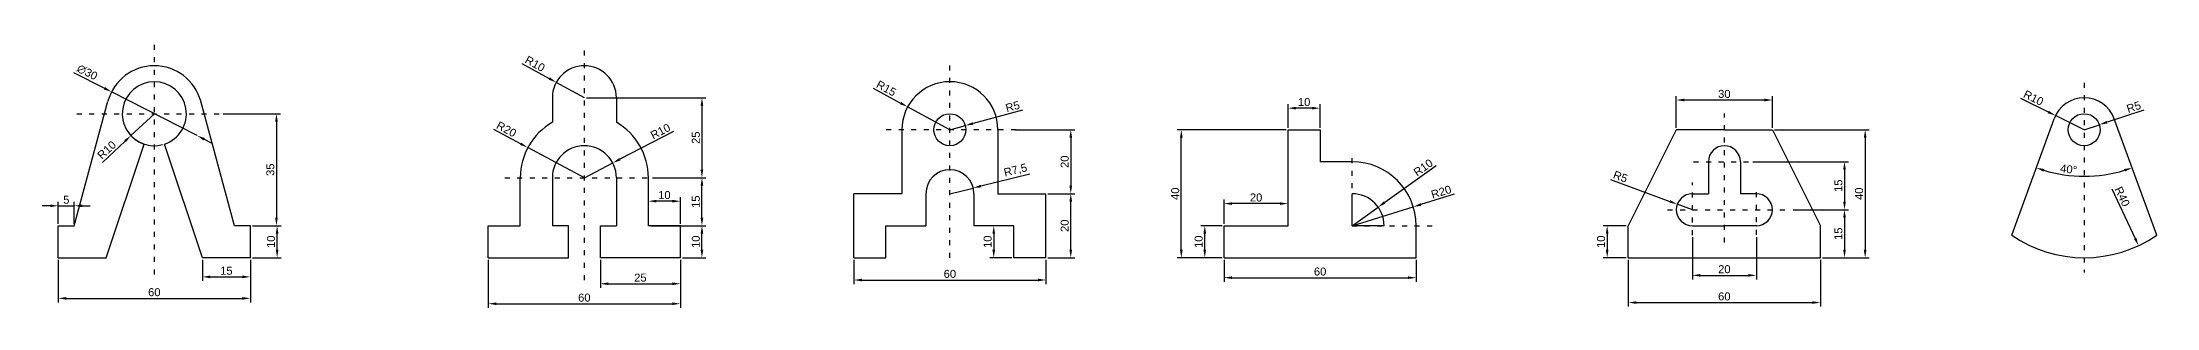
# Model space of a CAD drawing. Header units: millimetres. Extents: x 972 to 6943, y 1448 to 1632.
# Drawn here: x 2480 to 3140, y 1491 to 1574 of the extents above; entities that cross this region are included whole.
import ezdxf

# ---------------------------------------------------------------- set-up
doc = ezdxf.new("R2010")
doc.units = ezdxf.units.MM
doc.linetypes.add('ACAD_ISO03W100', pattern=[30, 12, -18])
doc.layers.add('contornos', color=7, linetype='Continuous', lineweight=30)
doc.layers.add('cotas', color=7, linetype='Continuous')
doc.layers.add('ejes', color=7, linetype='ACAD_ISO03W100')
doc.styles.get("Standard").update_dxf_attribs({"font": 'ARIAL.TTF'})
doc.dimstyles.new('ISO-25', dxfattribs={"dimtxt": 2.5, "dimasz": 2.5, "dimexe": 1.25, "dimexo": 0.625, "dimtad": 1, "dimtxsty": 'Standard', "dimcen": 2.5, "dimadec": 0, "dimazin": 0, "dimtfac": 1, "dimtmove": 0, "dimatfit": 3, "dimfxl": 1, "dimarcsym": 0})

# ---------------------------------------------------------------- blocks, each defined once
blk = doc.blocks.new('*D99')
at = {"layer": 'cotas', "color": 0, "lineweight": -2, "ltscale": 0.13}
for p, q in [((2545.6, 1516.37), (2554.58, 1516.37)), ((2553.33, 1508.87), (2553.33, 1513.87)), ((2545.6, 1506.37), (2554.58, 1506.37))]:
    blk.add_line(p, q, dxfattribs=at)
at = {"layer": 'cotas', "color": 0, "ltscale": 0.13}
for points in [[(2552.91, 1513.87), (2553.75, 1513.87), (2553.33, 1516.37)], [(2552.91, 1508.87), (2553.75, 1508.87), (2553.33, 1506.37)]]:
    blk.add_solid(points, dxfattribs=at)
at = {"layer": 'Defpoints', "color": 0, "ltscale": 0.13}
for p in [(2544.98, 1516.37), (2553.33, 1516.37), (2544.98, 1506.37)]:
    blk.add_point(p, dxfattribs=at)
at = {"layer": 'cotas', "color": 0, "ltscale": 0.13, "insert": (2551.43, 1511.37), "char_height": 2.5, "attachment_point": 5, "rotation": 90}
blk.add_mtext('10', dxfattribs=at)
blk = doc.blocks.new('*D100')
at = {"layer": 'cotas', "color": 0, "lineweight": -2, "ltscale": 0.13}
for p, q in [((2536.44, 1551.37), (2554.37, 1551.37)), ((2553.12, 1548.87), (2553.12, 1518.87)), ((2545.6, 1516.37), (2554.37, 1516.37))]:
    blk.add_line(p, q, dxfattribs=at)
at = {"layer": 'cotas', "color": 0, "ltscale": 0.13}
for points in [[(2552.71, 1548.87), (2553.54, 1548.87), (2553.12, 1551.37)], [(2552.71, 1518.87), (2553.54, 1518.87), (2553.12, 1516.37)]]:
    blk.add_solid(points, dxfattribs=at)
at = {"layer": 'Defpoints', "color": 0, "ltscale": 0.13}
for p in [(2535.82, 1551.37), (2544.98, 1516.37), (2553.12, 1516.37)]:
    blk.add_point(p, dxfattribs=at)
at = {"layer": 'cotas', "color": 0, "ltscale": 0.13, "insert": (2551.22, 1533.87), "char_height": 2.5, "attachment_point": 5, "rotation": 90}
blk.add_mtext('35', dxfattribs=at)
blk = doc.blocks.new('*D101')
at = {"layer": 'cotas', "color": 0, "lineweight": -2, "ltscale": 0.13}
for p, q in [((2489.76, 1564.27), (2499.4, 1559.34)), ((2528.33, 1544.54), (2501.62, 1558.2)), ((2530.56, 1543.4), (2532.78, 1542.27))]:
    blk.add_line(p, q, dxfattribs=at)
at = {"layer": 'cotas', "color": 0, "ltscale": 0.13}
for points in [[(2499.59, 1559.71), (2499.21, 1558.97), (2501.62, 1558.2)], [(2530.75, 1543.78), (2530.37, 1543.03), (2528.33, 1544.54)]]:
    blk.add_solid(points, dxfattribs=at)
at = {"layer": 'Defpoints', "color": 0, "ltscale": 0.13}
for p in [(2501.62, 1558.2), (2528.33, 1544.54)]:
    blk.add_point(p, dxfattribs=at)
at = {"layer": 'cotas', "color": 0, "ltscale": 0.13, "insert": (2494.02, 1564.31), "char_height": 2.5, "attachment_point": 5, "rotation": 332.911}
blk.add_mtext('∅30', dxfattribs=at)
blk = doc.blocks.new('*D102')
at = {"layer": 'cotas', "color": 0, "lineweight": -2, "ltscale": 0.13}
for p, q in [((2482.48, 1522.6), (2479.98, 1522.6)), ((2484.98, 1517), (2484.98, 1523.85)), ((2484.98, 1522.6), (2489.98, 1522.6)), ((2489.98, 1517), (2489.98, 1523.85)), ((2492.48, 1522.6), (2494.98, 1522.6))]:
    blk.add_line(p, q, dxfattribs=at)
at = {"layer": 'cotas', "color": 0, "ltscale": 0.13}
for points in [[(2482.48, 1523.01), (2482.48, 1522.18), (2484.98, 1522.6)], [(2492.48, 1523.01), (2492.48, 1522.18), (2489.98, 1522.6)]]:
    blk.add_solid(points, dxfattribs=at)
at = {"layer": 'Defpoints', "color": 0, "ltscale": 0.13}
for p in [(2489.98, 1522.6), (2484.98, 1516.37), (2489.98, 1516.37)]:
    blk.add_point(p, dxfattribs=at)
at = {"layer": 'cotas', "color": 0, "ltscale": 0.13, "insert": (2487.48, 1524.49), "char_height": 2.5, "attachment_point": 5}
blk.add_mtext('5', dxfattribs=at)
blk = doc.blocks.new('*D103')
at = {"layer": 'cotas', "color": 0, "lineweight": -2, "ltscale": 0.13}
for p, q in [((2514.98, 1551.37), (2507.68, 1544.54)), ((2498.77, 1536.18), (2505.86, 1542.83))]:
    blk.add_line(p, q, dxfattribs=at)
blk.add_arc((2514.98, 1551.37), 10, 215.98012, 284.85396, dxfattribs=at)
at = {"layer": 'cotas', "color": 0, "ltscale": 0.13}
blk.add_solid([(2505.57, 1543.13), (2506.14, 1542.52), (2507.68, 1544.54)], dxfattribs=at)
at = {"layer": 'Defpoints', "color": 0, "ltscale": 0.13}
for p in [(2514.98, 1551.37), (2507.68, 1544.54)]:
    blk.add_point(p, dxfattribs=at)
at = {"layer": 'cotas', "color": 0, "ltscale": 0.13, "insert": (2500.1, 1540.04), "char_height": 2.5, "attachment_point": 5, "rotation": 43.14209}
blk.add_mtext('R10', dxfattribs=at)
blk = doc.blocks.new('*D104')
at = {"layer": 'cotas', "color": 0, "lineweight": -2, "ltscale": 0.13}
for p, q in [((2529.98, 1505.75), (2529.98, 1499.14)), ((2532.48, 1500.39), (2542.48, 1500.39)), ((2544.98, 1505.75), (2544.98, 1499.14))]:
    blk.add_line(p, q, dxfattribs=at)
at = {"layer": 'cotas', "color": 0, "ltscale": 0.13}
for points in [[(2532.48, 1500.81), (2532.48, 1499.97), (2529.98, 1500.39)], [(2542.48, 1500.81), (2542.48, 1499.97), (2544.98, 1500.39)]]:
    blk.add_solid(points, dxfattribs=at)
at = {"layer": 'Defpoints', "color": 0, "ltscale": 0.13}
for p in [(2529.98, 1506.37), (2544.98, 1506.37), (2544.98, 1500.39)]:
    blk.add_point(p, dxfattribs=at)
at = {"layer": 'cotas', "color": 0, "ltscale": 0.13, "insert": (2537.48, 1502.29), "char_height": 2.5, "attachment_point": 5}
blk.add_mtext('15', dxfattribs=at)
blk = doc.blocks.new('*D105')
at = {"layer": 'cotas', "color": 0, "lineweight": -2, "ltscale": 0.13}
for p, q in [((2484.98, 1505.75), (2484.98, 1492.43)), ((2544.98, 1505.75), (2544.98, 1492.43)), ((2487.48, 1493.68), (2542.48, 1493.68))]:
    blk.add_line(p, q, dxfattribs=at)
at = {"layer": 'cotas', "color": 0, "ltscale": 0.13}
for points in [[(2487.48, 1494.1), (2487.48, 1493.26), (2484.98, 1493.68)], [(2542.48, 1494.1), (2542.48, 1493.26), (2544.98, 1493.68)]]:
    blk.add_solid(points, dxfattribs=at)
at = {"layer": 'Defpoints', "color": 0, "ltscale": 0.13}
for p in [(2484.98, 1506.37), (2544.98, 1506.37), (2544.98, 1493.68)]:
    blk.add_point(p, dxfattribs=at)
at = {"layer": 'cotas', "color": 0, "ltscale": 0.13, "insert": (2514.98, 1495.58), "char_height": 2.5, "attachment_point": 5}
blk.add_mtext('60', dxfattribs=at)
blk = doc.blocks.new('*D106')
at = {"layer": 'cotas', "color": 0, "lineweight": -2, "ltscale": 0.13}
for p, q in [((2679.93, 1516.37), (2687.28, 1516.37)), ((2686.03, 1508.87), (2686.03, 1513.87)), ((2679.93, 1506.37), (2687.28, 1506.37))]:
    blk.add_line(p, q, dxfattribs=at)
at = {"layer": 'cotas', "color": 0, "ltscale": 0.13}
for points in [[(2685.62, 1513.87), (2686.45, 1513.87), (2686.03, 1516.37)], [(2685.62, 1508.87), (2686.45, 1508.87), (2686.03, 1506.37)]]:
    blk.add_solid(points, dxfattribs=at)
at = {"layer": 'Defpoints', "color": 0, "ltscale": 0.13}
for p in [(2679.3, 1516.37), (2686.03, 1516.37), (2679.3, 1506.37)]:
    blk.add_point(p, dxfattribs=at)
at = {"layer": 'cotas', "color": 0, "ltscale": 0.13, "insert": (2684.13, 1511.37), "char_height": 2.5, "attachment_point": 5, "rotation": 90}
blk.add_mtext('10', dxfattribs=at)
blk = doc.blocks.new('*D107')
at = {"layer": 'cotas', "color": 0, "lineweight": -2, "ltscale": 0.13}
for p, q in [((2669.3, 1517), (2669.3, 1525.29)), ((2676.8, 1524.04), (2671.8, 1524.04)), ((2679.3, 1517), (2679.3, 1525.29))]:
    blk.add_line(p, q, dxfattribs=at)
at = {"layer": 'cotas', "color": 0, "ltscale": 0.13}
for points in [[(2671.8, 1524.46), (2671.8, 1523.62), (2669.3, 1524.04)], [(2676.8, 1524.46), (2676.8, 1523.62), (2679.3, 1524.04)]]:
    blk.add_solid(points, dxfattribs=at)
at = {"layer": 'Defpoints', "color": 0, "ltscale": 0.13}
for p in [(2669.3, 1524.04), (2669.3, 1516.37), (2679.3, 1516.37)]:
    blk.add_point(p, dxfattribs=at)
at = {"layer": 'cotas', "color": 0, "ltscale": 0.13, "insert": (2674.3, 1525.94), "char_height": 2.5, "attachment_point": 5}
blk.add_mtext('10', dxfattribs=at)
blk = doc.blocks.new('*D108')
at = {"layer": 'cotas', "color": 0, "lineweight": -2, "ltscale": 0.13}
for p, q in [((2670.55, 1531.37), (2687.28, 1531.37)), ((2686.03, 1518.87), (2686.03, 1528.87)), ((2669.93, 1516.37), (2687.28, 1516.37))]:
    blk.add_line(p, q, dxfattribs=at)
at = {"layer": 'cotas', "color": 0, "ltscale": 0.13}
for points in [[(2685.62, 1528.87), (2686.45, 1528.87), (2686.03, 1531.37)], [(2685.62, 1518.87), (2686.45, 1518.87), (2686.03, 1516.37)]]:
    blk.add_solid(points, dxfattribs=at)
at = {"layer": 'Defpoints', "color": 0, "ltscale": 0.13}
for p in [(2669.93, 1531.37), (2686.03, 1531.37), (2669.3, 1516.37)]:
    blk.add_point(p, dxfattribs=at)
at = {"layer": 'cotas', "color": 0, "ltscale": 0.13, "insert": (2684.13, 1523.87), "char_height": 2.5, "attachment_point": 5, "rotation": 90}
blk.add_mtext('15', dxfattribs=at)
blk = doc.blocks.new('*D109')
at = {"layer": 'cotas', "color": 0, "lineweight": -2, "ltscale": 0.13}
for p, q in [((2649.93, 1556.37), (2687.28, 1556.37)), ((2686.03, 1553.87), (2686.03, 1533.87)), ((2674.29, 1531.37), (2687.28, 1531.37))]:
    blk.add_line(p, q, dxfattribs=at)
at = {"layer": 'cotas', "color": 0, "ltscale": 0.13}
for points in [[(2685.62, 1553.87), (2686.45, 1553.87), (2686.03, 1556.37)], [(2685.62, 1533.87), (2686.45, 1533.87), (2686.03, 1531.37)]]:
    blk.add_solid(points, dxfattribs=at)
at = {"layer": 'Defpoints', "color": 0, "ltscale": 0.13}
for p in [(2649.3, 1556.37), (2673.66, 1531.37), (2686.03, 1531.37)]:
    blk.add_point(p, dxfattribs=at)
at = {"layer": 'cotas', "color": 0, "ltscale": 0.13, "insert": (2684.13, 1543.87), "char_height": 2.5, "attachment_point": 5, "rotation": 90}
blk.add_mtext('25', dxfattribs=at)
blk = doc.blocks.new('*D110')
at = {"layer": 'cotas', "color": 0, "lineweight": -2, "ltscale": 0.13}
for p, q in [((2629.81, 1567.03), (2638.34, 1562.37)), ((2649.3, 1556.37), (2640.53, 1561.17))]:
    blk.add_line(p, q, dxfattribs=at)
at = {"layer": 'cotas', "color": 0, "ltscale": 0.13}
blk.add_solid([(2638.54, 1562.74), (2638.14, 1562), (2640.53, 1561.17)], dxfattribs=at)
at = {"layer": 'Defpoints', "color": 0, "ltscale": 0.13}
for p in [(2640.53, 1561.17), (2649.3, 1556.37)]:
    blk.add_point(p, dxfattribs=at)
at = {"layer": 'cotas', "color": 0, "ltscale": 0.13, "insert": (2633.89, 1566.97), "char_height": 2.5, "attachment_point": 5, "rotation": 331.32884}
blk.add_mtext('R10', dxfattribs=at)
blk = doc.blocks.new('*D111')
at = {"layer": 'cotas', "color": 0, "lineweight": -2, "ltscale": 0.13}
for p, q in [((2677.13, 1545.84), (2660.39, 1537.14)), ((2649.3, 1531.37), (2658.18, 1535.98))]:
    blk.add_line(p, q, dxfattribs=at)
at = {"layer": 'cotas', "color": 0, "ltscale": 0.13}
blk.add_solid([(2660.2, 1537.51), (2660.59, 1536.77), (2658.18, 1535.98)], dxfattribs=at)
at = {"layer": 'Defpoints', "color": 0, "ltscale": 0.13}
for p in [(2658.18, 1535.98), (2649.3, 1531.37)]:
    blk.add_point(p, dxfattribs=at)
at = {"layer": 'cotas', "color": 0, "ltscale": 0.13, "insert": (2673.06, 1545.86), "char_height": 2.5, "attachment_point": 5, "rotation": 27.45784}
blk.add_mtext('R10', dxfattribs=at)
blk = doc.blocks.new('*D112')
at = {"layer": 'cotas', "color": 0, "lineweight": -2, "ltscale": 0.13}
for p, q in [((2620.87, 1546.53), (2629.45, 1541.96)), ((2649.3, 1531.37), (2631.65, 1540.78))]:
    blk.add_line(p, q, dxfattribs=at)
at = {"layer": 'cotas', "color": 0, "ltscale": 0.13}
blk.add_solid([(2629.64, 1542.32), (2629.25, 1541.59), (2631.65, 1540.78)], dxfattribs=at)
at = {"layer": 'Defpoints', "color": 0, "ltscale": 0.13}
for p in [(2631.65, 1540.78), (2649.3, 1531.37)]:
    blk.add_point(p, dxfattribs=at)
at = {"layer": 'cotas', "color": 0, "ltscale": 0.13, "insert": (2624.95, 1546.51), "char_height": 2.5, "attachment_point": 5, "rotation": 331.93932}
blk.add_mtext('R20', dxfattribs=at)
blk = doc.blocks.new('*D113')
at = {"layer": 'cotas', "color": 0, "lineweight": -2, "ltscale": 0.13}
for p, q in [((2654.3, 1505.75), (2654.3, 1496.99)), ((2679.3, 1505.75), (2679.3, 1496.99)), ((2656.8, 1498.24), (2676.8, 1498.24))]:
    blk.add_line(p, q, dxfattribs=at)
at = {"layer": 'cotas', "color": 0, "ltscale": 0.13}
for points in [[(2656.8, 1498.66), (2656.8, 1497.82), (2654.3, 1498.24)], [(2676.8, 1498.66), (2676.8, 1497.82), (2679.3, 1498.24)]]:
    blk.add_solid(points, dxfattribs=at)
at = {"layer": 'Defpoints', "color": 0, "ltscale": 0.13}
for p in [(2654.3, 1506.37), (2679.3, 1506.37), (2679.3, 1498.24)]:
    blk.add_point(p, dxfattribs=at)
at = {"layer": 'cotas', "color": 0, "ltscale": 0.13, "insert": (2666.8, 1500.14), "char_height": 2.5, "attachment_point": 5}
blk.add_mtext('25', dxfattribs=at)
blk = doc.blocks.new('*D114')
at = {"layer": 'cotas', "color": 0, "lineweight": -2, "ltscale": 0.13}
for p, q in [((2619.3, 1505.75), (2619.3, 1490.75)), ((2679.3, 1505.75), (2679.3, 1490.75)), ((2621.8, 1492), (2676.8, 1492))]:
    blk.add_line(p, q, dxfattribs=at)
at = {"layer": 'cotas', "color": 0, "ltscale": 0.13}
for points in [[(2621.8, 1492.42), (2621.8, 1491.58), (2619.3, 1492)], [(2676.8, 1492.42), (2676.8, 1491.58), (2679.3, 1492)]]:
    blk.add_solid(points, dxfattribs=at)
at = {"layer": 'Defpoints', "color": 0, "ltscale": 0.13}
for p in [(2619.3, 1506.37), (2679.3, 1506.37), (2679.3, 1492)]:
    blk.add_point(p, dxfattribs=at)
at = {"layer": 'cotas', "color": 0, "ltscale": 0.13, "insert": (2649.3, 1493.9), "char_height": 2.5, "attachment_point": 5}
blk.add_mtext('60', dxfattribs=at)
blk = doc.blocks.new('*D115')
at = {"layer": 'cotas', "color": 0, "lineweight": -2, "ltscale": 0.13}
for p, q in [((2794.11, 1526.37), (2802.5, 1526.37)), ((2801.25, 1508.87), (2801.25, 1523.87)), ((2794.11, 1506.37), (2802.5, 1506.37))]:
    blk.add_line(p, q, dxfattribs=at)
at = {"layer": 'cotas', "color": 0, "ltscale": 0.13}
for points in [[(2800.83, 1523.87), (2801.66, 1523.87), (2801.25, 1526.37)], [(2800.83, 1508.87), (2801.66, 1508.87), (2801.25, 1506.37)]]:
    blk.add_solid(points, dxfattribs=at)
at = {"layer": 'Defpoints', "color": 0, "ltscale": 0.13}
for p in [(2793.48, 1526.37), (2801.25, 1526.37), (2793.48, 1506.37)]:
    blk.add_point(p, dxfattribs=at)
at = {"layer": 'cotas', "color": 0, "ltscale": 0.13, "insert": (2799.35, 1516.37), "char_height": 2.5, "attachment_point": 5, "rotation": 90}
blk.add_mtext('20', dxfattribs=at)
blk = doc.blocks.new('*D116')
at = {"layer": 'cotas', "color": 0, "lineweight": -2, "ltscale": 0.13}
for p, q in [((2783.93, 1546.37), (2802.5, 1546.37)), ((2801.25, 1543.87), (2801.25, 1528.87)), ((2794.11, 1526.37), (2802.5, 1526.37))]:
    blk.add_line(p, q, dxfattribs=at)
at = {"layer": 'cotas', "color": 0, "ltscale": 0.13}
for points in [[(2800.83, 1543.87), (2801.66, 1543.87), (2801.25, 1546.37)], [(2800.83, 1528.87), (2801.66, 1528.87), (2801.25, 1526.37)]]:
    blk.add_solid(points, dxfattribs=at)
at = {"layer": 'Defpoints', "color": 0, "ltscale": 0.13}
for p in [(2783.3, 1546.37), (2793.48, 1526.37), (2801.25, 1526.37)]:
    blk.add_point(p, dxfattribs=at)
at = {"layer": 'cotas', "color": 0, "ltscale": 0.13, "insert": (2799.35, 1536.37), "char_height": 2.5, "attachment_point": 5, "rotation": 90}
blk.add_mtext('20', dxfattribs=at)
blk = doc.blocks.new('*D117')
at = {"layer": 'cotas', "color": 0, "lineweight": -2, "ltscale": 0.13}
for p, q in [((2739.52, 1559.34), (2748.09, 1554.7)), ((2763.48, 1546.37), (2750.29, 1553.51))]:
    blk.add_line(p, q, dxfattribs=at)
at = {"layer": 'cotas', "color": 0, "ltscale": 0.13}
blk.add_solid([(2748.29, 1555.07), (2747.89, 1554.33), (2750.29, 1553.51)], dxfattribs=at)
at = {"layer": 'Defpoints', "color": 0, "ltscale": 0.13}
for p in [(2750.29, 1553.51), (2763.48, 1546.37)]:
    blk.add_point(p, dxfattribs=at)
at = {"layer": 'cotas', "color": 0, "ltscale": 0.13, "insert": (2743.61, 1559.29), "char_height": 2.5, "attachment_point": 5, "rotation": 331.5866}
blk.add_mtext('R15', dxfattribs=at)
blk = doc.blocks.new('*D118')
at = {"layer": 'cotas', "color": 0, "lineweight": -2, "ltscale": 0.13}
for p, q in [((2786.13, 1552.49), (2770.72, 1548.33)), ((2763.48, 1546.37), (2768.31, 1547.68))]:
    blk.add_line(p, q, dxfattribs=at)
at = {"layer": 'cotas', "color": 0, "ltscale": 0.13}
blk.add_solid([(2770.61, 1548.73), (2770.83, 1547.93), (2768.31, 1547.68)], dxfattribs=at)
at = {"layer": 'Defpoints', "color": 0, "ltscale": 0.13}
for p in [(2763.48, 1546.37), (2768.31, 1547.68)]:
    blk.add_point(p, dxfattribs=at)
at = {"layer": 'cotas', "color": 0, "ltscale": 0.13, "insert": (2783.08, 1553.63), "char_height": 2.5, "attachment_point": 5, "rotation": 15.10504}
blk.add_mtext('R5', dxfattribs=at)
blk = doc.blocks.new('*D119')
at = {"layer": 'cotas', "color": 0, "lineweight": -2, "ltscale": 0.13}
for p, q in [((2788.5, 1532.52), (2773.19, 1528.76)), ((2763.48, 1526.37), (2770.77, 1528.16))]:
    blk.add_line(p, q, dxfattribs=at)
at = {"layer": 'cotas', "color": 0, "ltscale": 0.13}
blk.add_solid([(2773.09, 1529.16), (2773.29, 1528.35), (2770.77, 1528.16)], dxfattribs=at)
at = {"layer": 'Defpoints', "color": 0, "ltscale": 0.13}
for p in [(2763.48, 1526.37), (2770.77, 1528.16)]:
    blk.add_point(p, dxfattribs=at)
at = {"layer": 'cotas', "color": 0, "ltscale": 0.13, "insert": (2784.01, 1533.6), "char_height": 2.5, "attachment_point": 5, "rotation": 13.79628}
blk.add_mtext('R7,5', dxfattribs=at)
blk = doc.blocks.new('*D120')
at = {"layer": 'cotas', "color": 0, "lineweight": -2, "ltscale": 0.13}
for p, q in [((2782.86, 1516.37), (2775.93, 1516.37)), ((2777.18, 1513.87), (2777.18, 1508.87)), ((2782.86, 1506.37), (2775.93, 1506.37))]:
    blk.add_line(p, q, dxfattribs=at)
at = {"layer": 'cotas', "color": 0, "ltscale": 0.13}
for points in [[(2776.77, 1513.87), (2777.6, 1513.87), (2777.18, 1516.37)], [(2776.77, 1508.87), (2777.6, 1508.87), (2777.18, 1506.37)]]:
    blk.add_solid(points, dxfattribs=at)
at = {"layer": 'Defpoints', "color": 0, "ltscale": 0.13}
for p in [(2783.48, 1516.37), (2777.18, 1506.37), (2783.48, 1506.37)]:
    blk.add_point(p, dxfattribs=at)
at = {"layer": 'cotas', "color": 0, "ltscale": 0.13, "insert": (2775.28, 1511.37), "char_height": 2.5, "attachment_point": 5, "rotation": 90}
blk.add_mtext('10', dxfattribs=at)
blk = doc.blocks.new('*D121')
at = {"layer": 'cotas', "color": 0, "lineweight": -2, "ltscale": 0.13}
for p, q in [((2733.48, 1505.75), (2733.48, 1498.16)), ((2735.98, 1499.41), (2790.98, 1499.41)), ((2793.48, 1505.75), (2793.48, 1498.16))]:
    blk.add_line(p, q, dxfattribs=at)
at = {"layer": 'cotas', "color": 0, "ltscale": 0.13}
for points in [[(2735.98, 1499.83), (2735.98, 1498.99), (2733.48, 1499.41)], [(2790.98, 1499.83), (2790.98, 1498.99), (2793.48, 1499.41)]]:
    blk.add_solid(points, dxfattribs=at)
at = {"layer": 'Defpoints', "color": 0, "ltscale": 0.13}
for p in [(2733.48, 1506.37), (2793.48, 1506.37), (2793.48, 1499.41)]:
    blk.add_point(p, dxfattribs=at)
at = {"layer": 'cotas', "color": 0, "ltscale": 0.13, "insert": (2763.48, 1501.31), "char_height": 2.5, "attachment_point": 5}
blk.add_mtext('60', dxfattribs=at)
blk = doc.blocks.new('*D122')
at = {"layer": 'cotas', "color": 0, "lineweight": -2, "ltscale": 0.13}
for p, q in [((2920.96, 1526.19), (2910.63, 1523)), ((2889.13, 1516.37), (2908.24, 1522.27))]:
    blk.add_line(p, q, dxfattribs=at)
at = {"layer": 'cotas', "color": 0, "ltscale": 0.13}
blk.add_solid([(2910.5, 1523.4), (2910.75, 1522.61), (2908.24, 1522.27)], dxfattribs=at)
at = {"layer": 'Defpoints', "color": 0, "ltscale": 0.13}
for p in [(2908.24, 1522.27), (2889.13, 1516.37)]:
    blk.add_point(p, dxfattribs=at)
at = {"layer": 'cotas', "color": 0, "ltscale": 0.13, "insert": (2916.95, 1526.94), "char_height": 2.5, "attachment_point": 5, "rotation": 17.14175}
blk.add_mtext('R20', dxfattribs=at)
blk = doc.blocks.new('*D123')
at = {"layer": 'cotas', "color": 0, "lineweight": -2, "ltscale": 0.13}
for p, q in [((2915.37, 1535.1), (2899.3, 1523.63)), ((2889.13, 1516.37), (2897.27, 1522.18))]:
    blk.add_line(p, q, dxfattribs=at)
at = {"layer": 'cotas', "color": 0, "ltscale": 0.13}
blk.add_solid([(2899.06, 1523.97), (2899.54, 1523.29), (2897.27, 1522.18)], dxfattribs=at)
at = {"layer": 'Defpoints', "color": 0, "ltscale": 0.13}
for p in [(2897.27, 1522.18), (2889.13, 1516.37)]:
    blk.add_point(p, dxfattribs=at)
at = {"layer": 'cotas', "color": 0, "ltscale": 0.13, "insert": (2911.33, 1534.55), "char_height": 2.5, "attachment_point": 5, "rotation": 35.51009}
blk.add_mtext('R10', dxfattribs=at)
blk = doc.blocks.new('*D124')
at = {"layer": 'cotas', "color": 0, "lineweight": -2, "ltscale": 0.13}
for p, q in [((2869.13, 1547), (2869.13, 1554.36)), ((2876.63, 1553.11), (2871.63, 1553.11)), ((2879.13, 1547), (2879.13, 1554.36))]:
    blk.add_line(p, q, dxfattribs=at)
at = {"layer": 'cotas', "color": 0, "ltscale": 0.13}
for points in [[(2871.63, 1553.52), (2871.63, 1552.69), (2869.13, 1553.11)], [(2876.63, 1553.52), (2876.63, 1552.69), (2879.13, 1553.11)]]:
    blk.add_solid(points, dxfattribs=at)
at = {"layer": 'Defpoints', "color": 0, "ltscale": 0.13}
for p in [(2869.13, 1553.11), (2869.13, 1546.37), (2879.13, 1546.37)]:
    blk.add_point(p, dxfattribs=at)
at = {"layer": 'cotas', "color": 0, "ltscale": 0.13, "insert": (2874.13, 1555.01), "char_height": 2.5, "attachment_point": 5}
blk.add_mtext('10', dxfattribs=at)
blk = doc.blocks.new('*D125')
at = {"layer": 'cotas', "color": 0, "lineweight": -2, "ltscale": 0.13}
for p, q in [((2849.13, 1517), (2849.13, 1524.53)), ((2866.63, 1523.28), (2851.63, 1523.28)), ((2869.13, 1517), (2869.13, 1524.53))]:
    blk.add_line(p, q, dxfattribs=at)
at = {"layer": 'cotas', "color": 0, "ltscale": 0.13}
for points in [[(2851.63, 1523.7), (2851.63, 1522.87), (2849.13, 1523.28)], [(2866.63, 1523.7), (2866.63, 1522.87), (2869.13, 1523.28)]]:
    blk.add_solid(points, dxfattribs=at)
at = {"layer": 'Defpoints', "color": 0, "ltscale": 0.13}
for p in [(2849.13, 1523.28), (2849.13, 1516.37), (2869.13, 1516.37)]:
    blk.add_point(p, dxfattribs=at)
at = {"layer": 'cotas', "color": 0, "ltscale": 0.13, "insert": (2859.13, 1525.18), "char_height": 2.5, "attachment_point": 5}
blk.add_mtext('20', dxfattribs=at)
blk = doc.blocks.new('*D126')
at = {"layer": 'cotas', "color": 0, "lineweight": -2, "ltscale": 0.13}
for p, q in [((2848.5, 1516.37), (2841.85, 1516.37)), ((2843.1, 1508.87), (2843.1, 1513.87)), ((2848.5, 1506.37), (2841.85, 1506.37))]:
    blk.add_line(p, q, dxfattribs=at)
at = {"layer": 'cotas', "color": 0, "ltscale": 0.13}
for points in [[(2842.68, 1513.87), (2843.52, 1513.87), (2843.1, 1516.37)], [(2842.68, 1508.87), (2843.52, 1508.87), (2843.1, 1506.37)]]:
    blk.add_solid(points, dxfattribs=at)
at = {"layer": 'Defpoints', "color": 0, "ltscale": 0.13}
for p in [(2843.1, 1516.37), (2849.13, 1516.37), (2849.13, 1506.37)]:
    blk.add_point(p, dxfattribs=at)
at = {"layer": 'cotas', "color": 0, "ltscale": 0.13, "insert": (2841.2, 1511.37), "char_height": 2.5, "attachment_point": 5, "rotation": 90}
blk.add_mtext('10', dxfattribs=at)
blk = doc.blocks.new('*D127')
at = {"layer": 'cotas', "color": 0, "lineweight": -2, "ltscale": 0.13}
for p, q in [((2868.5, 1546.37), (2834.52, 1546.37)), ((2835.77, 1508.87), (2835.77, 1543.87)), ((2848.5, 1506.37), (2834.52, 1506.37))]:
    blk.add_line(p, q, dxfattribs=at)
at = {"layer": 'cotas', "color": 0, "ltscale": 0.13}
for points in [[(2835.35, 1543.87), (2836.19, 1543.87), (2835.77, 1546.37)], [(2835.35, 1508.87), (2836.19, 1508.87), (2835.77, 1506.37)]]:
    blk.add_solid(points, dxfattribs=at)
at = {"layer": 'Defpoints', "color": 0, "ltscale": 0.13}
for p in [(2835.77, 1546.37), (2869.13, 1546.37), (2849.13, 1506.37)]:
    blk.add_point(p, dxfattribs=at)
at = {"layer": 'cotas', "color": 0, "ltscale": 0.13, "insert": (2833.87, 1526.37), "char_height": 2.5, "attachment_point": 5, "rotation": 90}
blk.add_mtext('40', dxfattribs=at)
blk = doc.blocks.new('*D128')
at = {"layer": 'cotas', "color": 0, "lineweight": -2, "ltscale": 0.13}
for p, q in [((2849.13, 1505.75), (2849.13, 1498.89)), ((2851.63, 1500.14), (2906.63, 1500.14)), ((2909.13, 1505.75), (2909.13, 1498.89))]:
    blk.add_line(p, q, dxfattribs=at)
at = {"layer": 'cotas', "color": 0, "ltscale": 0.13}
for points in [[(2851.63, 1500.56), (2851.63, 1499.72), (2849.13, 1500.14)], [(2906.63, 1500.56), (2906.63, 1499.72), (2909.13, 1500.14)]]:
    blk.add_solid(points, dxfattribs=at)
at = {"layer": 'Defpoints', "color": 0, "ltscale": 0.13}
for p in [(2849.13, 1506.37), (2909.13, 1506.37), (2909.13, 1500.14)]:
    blk.add_point(p, dxfattribs=at)
at = {"layer": 'cotas', "color": 0, "ltscale": 0.13, "insert": (2879.13, 1502.04), "char_height": 2.5, "attachment_point": 5}
blk.add_mtext('60', dxfattribs=at)
blk = doc.blocks.new('*D129')
at = {"layer": 'cotas', "color": 0, "lineweight": -2, "ltscale": 0.13}
for p, q in [((2974.77, 1516.37), (2967.54, 1516.37)), ((2968.79, 1513.87), (2968.79, 1508.87)), ((2974.77, 1506.37), (2967.54, 1506.37))]:
    blk.add_line(p, q, dxfattribs=at)
at = {"layer": 'cotas', "color": 0, "ltscale": 0.13}
for points in [[(2968.38, 1513.87), (2969.21, 1513.87), (2968.79, 1516.37)], [(2968.38, 1508.87), (2969.21, 1508.87), (2968.79, 1506.37)]]:
    blk.add_solid(points, dxfattribs=at)
at = {"layer": 'Defpoints', "color": 0, "ltscale": 0.13}
for p in [(2975.4, 1516.37), (2968.79, 1506.37), (2975.4, 1506.37)]:
    blk.add_point(p, dxfattribs=at)
at = {"layer": 'cotas', "color": 0, "ltscale": 0.13, "insert": (2966.89, 1511.37), "char_height": 2.5, "attachment_point": 5, "rotation": 90}
blk.add_mtext('10', dxfattribs=at)
blk = doc.blocks.new('*D130')
at = {"layer": 'cotas', "color": 0, "lineweight": -2, "ltscale": 0.13}
for p, q in [((2975.4, 1505.75), (2975.4, 1491.12)), ((3035.4, 1505.75), (3035.4, 1491.12)), ((2977.9, 1492.37), (3032.9, 1492.37))]:
    blk.add_line(p, q, dxfattribs=at)
at = {"layer": 'cotas', "color": 0, "ltscale": 0.13}
for points in [[(2977.9, 1492.78), (2977.9, 1491.95), (2975.4, 1492.37)], [(3032.9, 1492.78), (3032.9, 1491.95), (3035.4, 1492.37)]]:
    blk.add_solid(points, dxfattribs=at)
at = {"layer": 'Defpoints', "color": 0, "ltscale": 0.13}
for p in [(2975.4, 1506.37), (3035.4, 1506.37), (3035.4, 1492.37)]:
    blk.add_point(p, dxfattribs=at)
at = {"layer": 'cotas', "color": 0, "ltscale": 0.13, "insert": (3005.4, 1494.27), "char_height": 2.5, "attachment_point": 5}
blk.add_mtext('60', dxfattribs=at)
blk = doc.blocks.new('*D131')
at = {"layer": 'cotas', "color": 0, "lineweight": -2, "ltscale": 0.13}
for p, q in [((2990.4, 1547), (2990.4, 1556.9)), ((3017.9, 1555.65), (2992.9, 1555.65)), ((3020.4, 1547), (3020.4, 1556.9))]:
    blk.add_line(p, q, dxfattribs=at)
at = {"layer": 'cotas', "color": 0, "ltscale": 0.13}
for points in [[(2992.9, 1556.07), (2992.9, 1555.23), (2990.4, 1555.65)], [(3017.9, 1556.07), (3017.9, 1555.23), (3020.4, 1555.65)]]:
    blk.add_solid(points, dxfattribs=at)
at = {"layer": 'Defpoints', "color": 0, "ltscale": 0.13}
for p in [(2990.4, 1555.65), (2990.4, 1546.37), (3020.4, 1546.37)]:
    blk.add_point(p, dxfattribs=at)
at = {"layer": 'cotas', "color": 0, "ltscale": 0.13, "insert": (3005.4, 1557.55), "char_height": 2.5, "attachment_point": 5}
blk.add_mtext('30', dxfattribs=at)
blk = doc.blocks.new('*D132')
at = {"layer": 'cotas', "color": 0, "lineweight": -2, "ltscale": 0.13}
for p, q in [((3026.92, 1521.37), (3044.18, 1521.37)), ((3042.93, 1518.87), (3042.93, 1508.87)), ((3036.02, 1506.37), (3044.18, 1506.37))]:
    blk.add_line(p, q, dxfattribs=at)
at = {"layer": 'cotas', "color": 0, "ltscale": 0.13}
for points in [[(3042.52, 1518.87), (3043.35, 1518.87), (3042.93, 1521.37)], [(3042.52, 1508.87), (3043.35, 1508.87), (3042.93, 1506.37)]]:
    blk.add_solid(points, dxfattribs=at)
at = {"layer": 'Defpoints', "color": 0, "ltscale": 0.13}
for p in [(3026.29, 1521.37), (3035.4, 1506.37), (3042.93, 1506.37)]:
    blk.add_point(p, dxfattribs=at)
at = {"layer": 'cotas', "color": 0, "ltscale": 0.13, "insert": (3041.03, 1513.87), "char_height": 2.5, "attachment_point": 5, "rotation": 90}
blk.add_mtext('15', dxfattribs=at)
blk = doc.blocks.new('*D133')
at = {"layer": 'cotas', "color": 0, "lineweight": -2, "ltscale": 0.13}
for p, q in [((3014.26, 1536.37), (3044.18, 1536.37)), ((3042.93, 1533.87), (3042.93, 1523.87)), ((3027.54, 1521.37), (3044.18, 1521.37))]:
    blk.add_line(p, q, dxfattribs=at)
at = {"layer": 'cotas', "color": 0, "ltscale": 0.13}
for points in [[(3042.52, 1533.87), (3043.35, 1533.87), (3042.93, 1536.37)], [(3042.52, 1523.87), (3043.35, 1523.87), (3042.93, 1521.37)]]:
    blk.add_solid(points, dxfattribs=at)
at = {"layer": 'Defpoints', "color": 0, "ltscale": 0.13}
for p in [(3013.63, 1536.37), (3026.92, 1521.37), (3042.93, 1521.37)]:
    blk.add_point(p, dxfattribs=at)
at = {"layer": 'cotas', "color": 0, "ltscale": 0.13, "insert": (3041.03, 1528.87), "char_height": 2.5, "attachment_point": 5, "rotation": 90}
blk.add_mtext('15', dxfattribs=at)
blk = doc.blocks.new('*D134')
at = {"layer": 'cotas', "color": 0, "lineweight": -2, "ltscale": 0.13}
for p, q in [((3021.02, 1546.37), (3050.63, 1546.37)), ((3049.38, 1543.87), (3049.38, 1508.87)), ((3036.02, 1506.37), (3050.63, 1506.37))]:
    blk.add_line(p, q, dxfattribs=at)
at = {"layer": 'cotas', "color": 0, "ltscale": 0.13}
for points in [[(3048.96, 1543.87), (3049.8, 1543.87), (3049.38, 1546.37)], [(3048.96, 1508.87), (3049.8, 1508.87), (3049.38, 1506.37)]]:
    blk.add_solid(points, dxfattribs=at)
at = {"layer": 'Defpoints', "color": 0, "ltscale": 0.13}
for p in [(3020.4, 1546.37), (3035.4, 1506.37), (3049.38, 1506.37)]:
    blk.add_point(p, dxfattribs=at)
at = {"layer": 'cotas', "color": 0, "ltscale": 0.13, "insert": (3047.48, 1526.37), "char_height": 2.5, "attachment_point": 5, "rotation": 90}
blk.add_mtext('40', dxfattribs=at)
blk = doc.blocks.new('*D135')
at = {"layer": 'cotas', "color": 0, "lineweight": -2, "ltscale": 0.13}
for p, q in [((2969.8, 1530.83), (2988.36, 1523.97)), ((2995.4, 1521.37), (2990.71, 1523.11))]:
    blk.add_line(p, q, dxfattribs=at)
at = {"layer": 'cotas', "color": 0, "ltscale": 0.13}
blk.add_solid([(2988.51, 1524.36), (2988.22, 1523.58), (2990.71, 1523.11)], dxfattribs=at)
at = {"layer": 'Defpoints', "color": 0, "ltscale": 0.13}
for p in [(2990.71, 1523.11), (2995.4, 1521.37)]:
    blk.add_point(p, dxfattribs=at)
at = {"layer": 'cotas', "color": 0, "ltscale": 0.13, "insert": (2972.94, 1531.69), "char_height": 2.5, "attachment_point": 5, "rotation": 339.73424}
blk.add_mtext('R5', dxfattribs=at)
blk = doc.blocks.new('*D136')
at = {"layer": 'cotas', "color": 0, "lineweight": -2, "ltscale": 0.13}
for p, q in [((2995.4, 1512.84), (2995.4, 1499.62)), ((3015.4, 1512.84), (3015.4, 1499.62)), ((2997.9, 1500.87), (3012.9, 1500.87))]:
    blk.add_line(p, q, dxfattribs=at)
at = {"layer": 'cotas', "color": 0, "ltscale": 0.13}
for points in [[(2997.9, 1501.29), (2997.9, 1500.45), (2995.4, 1500.87)], [(3012.9, 1501.29), (3012.9, 1500.45), (3015.4, 1500.87)]]:
    blk.add_solid(points, dxfattribs=at)
at = {"layer": 'Defpoints', "color": 0, "ltscale": 0.13}
for p in [(2995.4, 1513.46), (3015.4, 1513.46), (3015.4, 1500.87)]:
    blk.add_point(p, dxfattribs=at)
at = {"layer": 'cotas', "color": 0, "ltscale": 0.13, "insert": (3005.4, 1502.77), "char_height": 2.5, "attachment_point": 5}
blk.add_mtext('20', dxfattribs=at)
blk = doc.blocks.new('*D137')
at = {"layer": 'cotas', "color": 0, "lineweight": -2, "ltscale": 0.13}
for p, q in [((3097.89, 1556.21), (3106.6, 1551.91)), ((3117.81, 1546.37), (3108.84, 1550.8))]:
    blk.add_line(p, q, dxfattribs=at)
at = {"layer": 'cotas', "color": 0, "ltscale": 0.13}
blk.add_solid([(3106.79, 1552.28), (3106.42, 1551.53), (3108.84, 1550.8)], dxfattribs=at)
at = {"layer": 'Defpoints', "color": 0, "ltscale": 0.13}
for p in [(3108.84, 1550.8), (3117.81, 1546.37)]:
    blk.add_point(p, dxfattribs=at)
at = {"layer": 'cotas', "color": 0, "ltscale": 0.13, "insert": (3101.97, 1556.32), "char_height": 2.5, "attachment_point": 5, "rotation": 333.72276}
blk.add_mtext('R10', dxfattribs=at)
blk = doc.blocks.new('*D138')
at = {"layer": 'cotas', "color": 0, "lineweight": -2, "ltscale": 0.13}
for p, q in [((3136.39, 1552.51), (3124.93, 1548.73)), ((3117.81, 1546.37), (3122.56, 1547.94))]:
    blk.add_line(p, q, dxfattribs=at)
at = {"layer": 'cotas', "color": 0, "ltscale": 0.13}
blk.add_solid([(3124.8, 1549.12), (3125.06, 1548.33), (3122.56, 1547.94)], dxfattribs=at)
at = {"layer": 'Defpoints', "color": 0, "ltscale": 0.13}
for p in [(3117.81, 1546.37), (3122.56, 1547.94)]:
    blk.add_point(p, dxfattribs=at)
at = {"layer": 'cotas', "color": 0, "ltscale": 0.13, "insert": (3133.28, 1553.48), "char_height": 2.5, "attachment_point": 5, "rotation": 18.27872}
blk.add_mtext('R5', dxfattribs=at)
blk = doc.blocks.new('*D139')
at = {"layer": 'cotas', "color": 0, "lineweight": -2, "ltscale": 0.13}
blk.add_line((3126.45, 1527.94), (3133.72, 1512.42), dxfattribs=at)
at = {"layer": 'cotas', "color": 0, "ltscale": 0.13}
blk.add_solid([(3134.1, 1512.59), (3133.35, 1512.24), (3134.78, 1510.15)], dxfattribs=at)
at = {"layer": 'Defpoints', "color": 0, "ltscale": 0.13}
for p in [(3117.81, 1546.37), (3134.78, 1510.15)]:
    blk.add_point(p, dxfattribs=at)
at = {"layer": 'cotas', "color": 0, "ltscale": 0.13, "insert": (3129.7, 1525.48), "char_height": 2.5, "attachment_point": 5, "rotation": 295.10632}
blk.add_mtext('R40', dxfattribs=at)
blk = doc.blocks.new('*D140')
at = {"layer": 'cotas', "color": 0, "lineweight": -2, "ltscale": 0.13}
blk.add_arc((3117.81, 1575.61), 43.77, 253.27314, 286.72686, dxfattribs=at)
at = {"layer": 'cotas', "color": 0, "ltscale": 0.13}
for points in [[(3105.08, 1533.3), (3105.35, 1534.09), (3102.84, 1534.48)], [(3130.28, 1534.09), (3130.54, 1533.3), (3132.78, 1534.48)]]:
    blk.add_solid(points, dxfattribs=at)
at = {"layer": 'Defpoints', "color": 0, "ltscale": 0.13}
for p in [(3108.41, 1549.79), (3127.21, 1549.79), (3122.89, 1532.14), (3095.17, 1513.4), (3140.45, 1513.4)]:
    blk.add_point(p, dxfattribs=at)
at = {"layer": 'cotas', "color": 0, "ltscale": 0.13, "insert": (3112.95, 1534.03), "char_height": 2.5, "attachment_point": 5, "rotation": 353.33333}
blk.add_mtext('40°', dxfattribs=at)

msp = doc.modelspace()

# ---------------------------------------------------------------- linework, layer by layer
at = {"layer": 'contornos'}
for p, q in [((2489.978, 1516.373), (2500.498, 1555.288)), ((2539.978, 1516.373), (2529.459, 1555.288)), ((2639.303, 1556.373), (2639.303, 1548.694)), ((2659.303, 1556.373), (2659.303, 1548.694)), ((2748.482, 1546.373), (2748.482, 1526.373)), ((2778.482, 1546.373), (2778.482, 1526.373)), ((2869.127, 1516.373), (2869.127, 1546.373)), ((2869.127, 1546.373), (2879.127, 1546.373)), ((2879.127, 1546.373), (2879.127, 1536.373)), ((2990.399, 1546.373), (2975.399, 1516.373)), ((3005.399, 1546.373), (2990.399, 1546.373)), ((3005.399, 1546.373), (3020.399, 1546.373)), ((3020.399, 1546.373), (3035.399, 1516.373)), ((3095.168, 1513.399), (3108.414, 1549.793)), ((3140.454, 1513.399), (3127.208, 1549.793)), ((2499.978, 1506.373), (2511.816, 1541.886)), ((2529.978, 1506.373), (2518.141, 1541.886)), ((2889.127, 1536.373), (2879.127, 1536.373)), ((3000.399, 1536.373), (3000.399, 1526.373)), ((3010.399, 1536.373), (3010.399, 1526.373)), ((2629.303, 1516.373), (2629.303, 1531.373)), ((2639.303, 1531.373), (2639.303, 1516.373)), ((2659.303, 1531.373), (2659.303, 1516.373)), ((2669.303, 1516.373), (2669.303, 1531.373)), ((2733.482, 1506.373), (2733.482, 1526.373)), ((2748.482, 1526.373), (2733.482, 1526.373)), ((2755.982, 1526.373), (2755.982, 1516.373)), ((2770.982, 1526.373), (2770.982, 1516.373)), ((2778.482, 1526.373), (2793.482, 1526.373)), ((2778.482, 1526.373), (2793.482, 1526.373)), ((2793.482, 1506.373), (2793.482, 1526.373)), ((2889.127, 1516.373), (2889.127, 1526.373)), ((2995.399, 1526.373), (3000.399, 1526.373)), ((3015.399, 1526.373), (3010.399, 1526.373)), ((2484.978, 1506.373), (2484.978, 1516.373)), ((2484.978, 1516.373), (2489.978, 1516.373)), ((2544.978, 1516.373), (2539.978, 1516.373)), ((2544.978, 1506.373), (2544.978, 1516.373)), ((2619.303, 1506.373), (2619.303, 1516.373)), ((2619.303, 1516.373), (2629.303, 1516.373)), ((2644.303, 1516.373), (2639.303, 1516.373)), ((2644.303, 1506.373), (2644.303, 1516.373)), ((2654.303, 1506.373), (2654.303, 1516.373)), ((2654.303, 1516.373), (2659.303, 1516.373)), ((2679.303, 1516.373), (2669.303, 1516.373)), ((2679.303, 1506.373), (2679.303, 1516.373)), ((2743.482, 1506.373), (2743.482, 1516.373)), ((2743.482, 1516.373), (2755.982, 1516.373)), ((2783.482, 1516.373), (2770.982, 1516.373)), ((2783.482, 1506.373), (2783.482, 1516.373)), ((2849.127, 1506.373), (2849.127, 1516.373)), ((2849.127, 1516.373), (2869.127, 1516.373)), ((2899.127, 1516.373), (2889.127, 1516.373)), ((2909.127, 1506.373), (2909.127, 1516.373)), ((2975.399, 1506.373), (2975.399, 1516.373)), ((2995.399, 1516.373), (3005.399, 1516.373)), ((3015.399, 1516.373), (3005.399, 1516.373)), ((3035.399, 1506.373), (3035.399, 1516.373)), ((2484.978, 1506.373), (2499.978, 1506.373)), ((2544.978, 1506.373), (2529.978, 1506.373)), ((2619.303, 1506.373), (2644.303, 1506.373)), ((2619.303, 1506.373), (2644.303, 1506.373)), ((2679.303, 1506.373), (2654.303, 1506.373)), ((2679.303, 1506.373), (2654.303, 1506.373)), ((2733.482, 1506.373), (2743.482, 1506.373)), ((2733.482, 1506.373), (2743.482, 1506.373)), ((2793.482, 1506.373), (2783.482, 1506.373)), ((2793.482, 1506.373), (2783.482, 1506.373)), ((2849.127, 1506.373), (2909.127, 1506.373)), ((2975.399, 1506.373), (3035.399, 1506.373))]:
    msp.add_line(p, q, dxfattribs=at)
for centre in [(2763.482, 1546.373), (3117.811, 1546.373)]:
    msp.add_circle(centre, 5, dxfattribs=at)
for centre, radius, start, end in [((2514.978, 1551.373), 15, 90, 164.872768), ((2514.978, 1551.373), 15, 15.127232, 90), ((2649.303, 1556.373), 10, 90, 180), ((2649.303, 1556.373), 10, 0, 90), ((2514.978, 1551.373), 10, 90, 251.565051), ((2514.978, 1551.373), 10, 288.434949, 90), ((2763.482, 1546.373), 15, 90, 180), ((2763.482, 1546.373), 15, 0, 90), ((3117.811, 1546.373), 10, 20, 160), ((2649.303, 1531.373), 20, 120, 180), ((2649.303, 1531.373), 20, 0, 60), ((2649.303, 1531.373), 10, 90, 180), ((2649.303, 1531.373), 10, 0, 90), ((3005.399, 1536.373), 5, 90, 180), ((3005.399, 1536.373), 5, 0, 90), ((2763.482, 1526.373), 7.5, 0, 180), ((2889.127, 1516.373), 20, 0, 90), ((2889.127, 1516.373), 10, 0, 90), ((2995.399, 1521.373), 5, 90, 270), ((3015.399, 1521.373), 5, 270, 90), ((3117.811, 1546.373), 40, 235.522488, 304.477512)]:
    msp.add_arc(centre, radius, start, end, dxfattribs=at)
at = {"layer": 'ejes', "ltscale": 0.13}
for p, q in [((2514.978, 1501.172), (2514.978, 1573.696)), ((2649.303, 1499.344), (2649.303, 1572.744)), ((2763.482, 1506.373), (2763.482, 1567.808)), ((3117.811, 1561.043), (3117.811, 1501.804)), ((2490.745, 1551.373), (2535.817, 1551.373)), ((2784.178, 1546.373), (2743.192, 1546.373)), ((3005.399, 1511.15), (3005.399, 1551.443)), ((2889.127, 1516.373), (2889.127, 1539.719)), ((2995.797, 1536.373), (3013.634, 1536.373)), ((2624.452, 1531.373), (2673.664, 1531.373)), ((2995.399, 1513.46), (2995.399, 1529.866)), ((3015.399, 1513.549), (3015.399, 1528.777)), ((2987.679, 1521.373), (3026.295, 1521.373)), ((2889.127, 1516.373), (2916.202, 1516.373))]:
    msp.add_line(p, q, dxfattribs=at)

# ---------------------------------------------------------------- dimensions: what is measured, and where the dimension line sits
at = {"layer": 'cotas', "ltscale": 0.13}
dim = msp.add_diameter_dim_2p(p1=(2528.333, 1544.543), p2=(2501.624, 1558.204), dimstyle='ISO-25', dxfattribs=at)
dim.commit()
dim.dimension.update_dxf_attribs({"geometry": '*D101', "text_midpoint": (2493.122, 1562.553), "dimtype": 163})
for center, mpoint, picture, middle in [((2649.303, 1556.373), (2640.529, 1561.171), '*D110', (2633.889, 1566.969)), ((2763.482, 1546.373), (2750.289, 1553.511), '*D117', (2743.611, 1559.285)), ((3117.811, 1546.373), (3108.845, 1550.8), '*D137', (3101.968, 1556.316)), ((2514.978, 1551.373), (2507.682, 1544.535), '*D103', (2500.101, 1540.036)), ((2649.303, 1531.373), (2631.654, 1540.781), '*D112', (2624.952, 1546.508))]:
    dim = msp.add_radius_dim(center=center, mpoint=mpoint, dimstyle='ISO-25', dxfattribs=at)
    dim.commit()
    dim.dimension.update_dxf_attribs({"geometry": picture, "text_midpoint": middle})
for base, p1, p2, picture, middle in [((2990.399, 1555.649), (3020.399, 1546.373), (2990.399, 1546.373), '*D131', (3005.399, 1557.552)), ((2869.127, 1553.107), (2879.127, 1546.373), (2869.127, 1546.373), '*D124', (2874.127, 1555.009)), ((2489.978, 1522.598), (2484.978, 1516.373), (2489.978, 1516.373), '*D102', (2487.478, 1524.494)), ((2669.303, 1524.039), (2679.303, 1516.373), (2669.303, 1516.373), '*D107', (2674.303, 1525.941)), ((2849.127, 1523.282), (2869.127, 1516.373), (2849.127, 1516.373), '*D125', (2859.127, 1525.183)), ((3015.399, 1500.868), (2995.399, 1513.46), (3015.399, 1513.46), '*D136', (3005.399, 1502.77)), ((2544.978, 1493.68), (2484.978, 1506.373), (2544.978, 1506.373), '*D105', (2514.978, 1495.582)), ((2544.978, 1500.391), (2529.978, 1506.373), (2544.978, 1506.373), '*D104', (2537.478, 1502.292)), ((2679.303, 1492), (2619.303, 1506.373), (2679.303, 1506.373), '*D114', (2649.303, 1493.902)), ((2679.303, 1498.24), (2654.303, 1506.373), (2679.303, 1506.373), '*D113', (2666.803, 1500.142)), ((2793.482, 1499.411), (2733.482, 1506.373), (2793.482, 1506.373), '*D121', (2763.482, 1501.313)), ((2909.127, 1500.139), (2849.127, 1506.373), (2909.127, 1506.373), '*D128', (2879.127, 1502.041)), ((3035.399, 1492.368), (2975.399, 1506.373), (3035.399, 1506.373), '*D130', (3005.399, 1494.269))]:
    dim = msp.add_linear_dim(base=base, p1=p1, p2=p2, dimstyle='ISO-25', dxfattribs=at)
    dim.commit()
    dim.dimension.update_dxf_attribs({"geometry": picture, "text_midpoint": middle})
for base, p1, p2, picture, middle in [((2686.034, 1531.373), (2649.303, 1556.373), (2673.664, 1531.373), '*D109', (2684.132, 1543.873)), ((2553.122, 1516.373), (2535.817, 1551.373), (2544.978, 1516.373), '*D100', (2551.22, 1533.873)), ((2801.247, 1526.373), (2783.302, 1546.373), (2793.482, 1526.373), '*D116', (2799.346, 1536.373)), ((2835.77, 1546.373), (2849.127, 1506.373), (2869.127, 1546.373), '*D127', (2833.868, 1526.373)), ((3049.38, 1506.373), (3020.399, 1546.373), (3035.399, 1506.373), '*D134', (3047.479, 1526.373)), ((3042.933, 1521.373), (3013.634, 1536.373), (3026.92, 1521.373), '*D133', (3041.032, 1528.873)), ((2686.034, 1531.373), (2669.303, 1516.373), (2669.928, 1531.373), '*D108', (2684.132, 1523.873)), ((2801.247, 1526.373), (2793.482, 1506.373), (2793.482, 1526.373), '*D115', (2799.346, 1516.373)), ((3042.933, 1506.373), (3026.295, 1521.373), (3035.399, 1506.373), '*D132', (3041.032, 1513.873)), ((2553.33, 1516.373), (2544.978, 1506.373), (2544.978, 1516.373), '*D99', (2551.429, 1511.373)), ((2686.034, 1516.373), (2679.303, 1506.373), (2679.303, 1516.373), '*D106', (2684.132, 1511.373)), ((2777.184, 1506.373), (2783.482, 1516.373), (2783.482, 1506.373), '*D120', (2775.282, 1511.373)), ((2843.099, 1516.373), (2849.127, 1506.373), (2849.127, 1516.373), '*D126', (2841.197, 1511.373)), ((2968.792, 1506.373), (2975.399, 1516.373), (2975.399, 1506.373), '*D129', (2966.891, 1511.373))]:
    dim = msp.add_linear_dim(base=base, p1=p1, p2=p2, angle=90, dimstyle='ISO-25', dxfattribs=at)
    dim.commit()
    dim.dimension.update_dxf_attribs({"geometry": picture, "text_midpoint": middle})
for center, mpoint, picture, middle in [((2763.482, 1546.373), (2768.309, 1547.676), '*D118', (2783.573, 1551.796)), ((3117.811, 1546.373), (3122.559, 1547.941), '*D138', (3133.871, 1551.678)), ((2649.303, 1531.373), (2658.176, 1535.984), '*D111', (2673.933, 1544.172)), ((3117.811, 1546.373), (3134.783, 1510.152), '*D139', (3127.98, 1524.672)), ((2763.482, 1526.373), (2770.766, 1528.162), '*D119', (2784.512, 1531.537)), ((2889.127, 1516.373), (2897.267, 1522.182), '*D123', (2912.437, 1533.006)), ((2995.399, 1521.373), (2990.708, 1523.105), '*D135', (2972.285, 1529.908)), ((2889.127, 1516.373), (2908.238, 1522.268), '*D122', (2917.51, 1525.128))]:
    dim = msp.add_radius_dim(center=center, mpoint=mpoint, dimstyle='ISO-25', dxfattribs=at)
    dim.commit()
    dim.dimension.update_dxf_attribs({"geometry": picture, "text_midpoint": middle, "dimtype": 164})
dim = msp.add_angular_dim_2l(base=(3122.892, 1532.139), line1=((3140.454, 1513.399), (3127.208, 1549.793)), line2=((3095.168, 1513.399), (3108.414, 1549.793)), dimstyle='ISO-25', dxfattribs=at)
dim.commit()
dim.dimension.update_dxf_attribs({"geometry": '*D140', "text_midpoint": (3112.73, 1532.139), "dimtype": 162})

doc.saveas('drawing.dxf')
